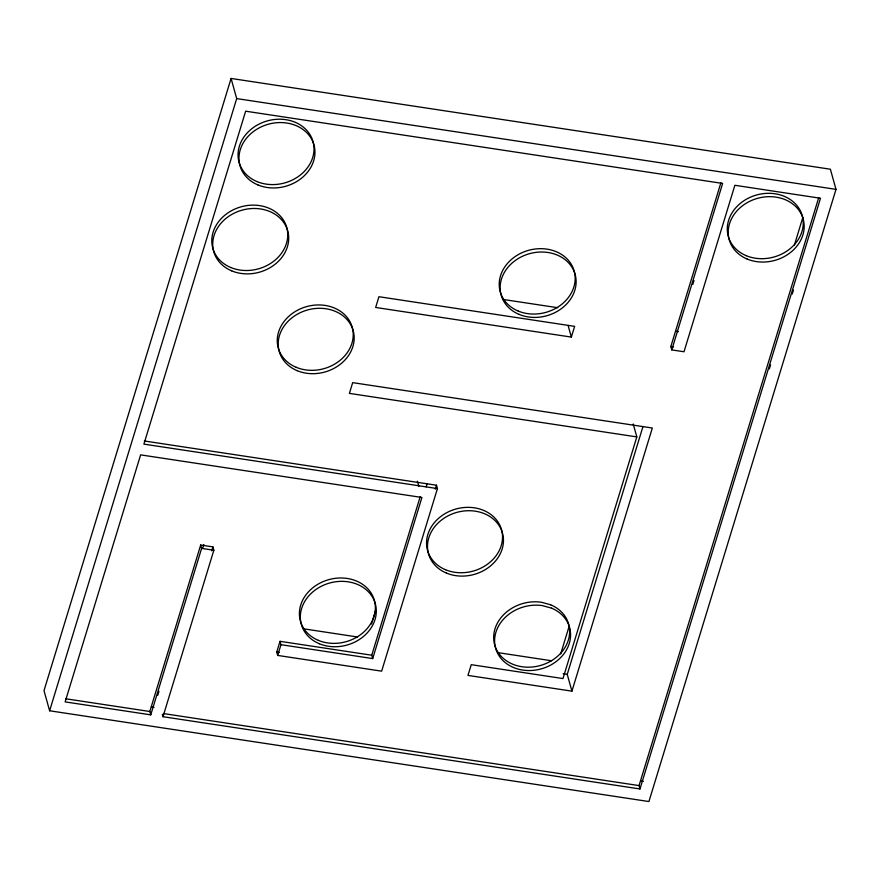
<?xml version="1.0" encoding="UTF-8"?>
<svg xmlns="http://www.w3.org/2000/svg" width="880" height="880" viewBox="0 0 880 880"><rect width="100%" height="100%" fill="white"/><g stroke="black" fill="none" stroke-linecap="round" stroke-linejoin="round"><path stroke-width="1.32" d="M231.077 78.452L44 690.635L49.621 710.776L648.923 801.548L836 189.365L830.379 169.224L231.077 78.452L236.698 98.593L49.621 710.776M372.702 658.581L371.756 655.215L280.027 641.322L280.973 644.688L372.702 658.581L421.927 497.475L140.624 454.872L65.142 701.888L150.755 714.857L149.809 711.502L200.684 545.028L212.916 546.876L213.851 550.242L162.987 716.705L639.98 788.964L820.49 198.253L734.877 185.284L684.002 351.758L671.77 349.91L670.835 346.555L720.907 182.699M150.755 714.857L201.619 548.383L200.684 545.028M157.762 695.255L158.961 691.317M202.62 548.449L203.819 544.511M211.717 550.814L212.916 546.876M144.331 440.979L436.502 485.232L437.437 488.587L381.645 671.165L277.684 655.424L276.749 652.069L280.027 641.322M277.684 655.424L280.973 644.688M371.481 624.019L375.474 610.929M371.756 655.215L420.189 496.738M426.195 486.838L426.998 484.209M435.303 489.17L436.502 485.232M571.351 337.095L574.629 326.359L378.939 296.714L375.661 307.461L571.351 337.095L568.106 325.479M560.692 653.895L569.129 626.318M636.823 436.909L562.98 678.568L471.251 664.675L467.962 675.411L571.923 691.152L652.333 428.021L352.682 382.635L349.404 393.382L636.823 436.909L633.215 423.995M571.923 691.152L567.237 674.366L642.851 426.943M671.77 349.91L722.645 183.436L245.652 111.188L143.902 444.125L437.437 488.587M692.802 284.427L694.001 280.489M794.409 245.058L802.824 217.492M639.98 788.964L639.045 785.598L818.752 197.527M769.351 368.907L770.561 364.969M792.242 294.03L793.441 290.081M236.698 98.593L836 189.365M503.349 299.486L557.711 307.714M675.664 331.199L678.381 331.617M670.835 346.555L673.552 346.962M201.619 548.383L213.851 550.242M497.585 652.586L551.54 660.759M303.677 628.826L357.632 636.999M563.189 673.75L567.237 674.366M276.749 652.069L279.444 652.476M151.36 706.893L154.077 707.3M640.585 780.989L643.302 781.407M65.56 698.742L149.809 711.502M163.405 713.559L639.045 785.598M417.384 481.206L418.825 486.376M162.36 714.472L162.987 716.705M550.66 604.802L541.497 602.272A38.401 32.208 -15.6 0 0 494.241 643.071A38.401 32.208 -15.6 0 0 553.432 659.461A38.401 32.208 -15.6 0 0 550.66 604.802M551.606 608.168L542.443 605.627A38.401 32.208 -15.6 0 0 495.176 646.426A38.401 32.208 -15.6 0 0 554.378 662.816A38.401 32.208 -15.6 0 0 551.606 608.168M231.704 270.864A38.401 32.208 -15.6 0 0 288.706 238.205A38.401 32.208 -15.6 0 0 231.726 214.467A38.401 32.208 -15.6 0 0 231.704 270.864M297.176 370.678A38.401 32.208 -15.6 0 0 354.178 338.03A38.401 32.208 -15.6 0 0 297.198 314.281A38.401 32.208 -15.6 0 0 297.176 370.678M446.468 573.089A38.401 32.208 -15.6 0 0 503.47 540.43A38.401 32.208 -15.6 0 0 446.501 516.692A38.401 32.208 -15.6 0 0 446.468 573.089M319.308 643.72A38.401 32.208 -15.6 0 0 376.31 611.072A38.401 32.208 -15.6 0 0 319.341 587.323A38.401 32.208 -15.6 0 0 319.308 643.72M257.961 184.943A38.401 32.208 -15.6 0 0 314.963 152.295A38.401 32.208 -15.6 0 0 257.983 128.546A38.401 32.208 -15.6 0 0 257.961 184.943M519.123 314.402A38.401 32.208 -15.6 0 0 576.125 281.743A38.401 32.208 -15.6 0 0 519.145 258.005A38.401 32.208 -15.6 0 0 519.123 314.402M747.186 259.05A38.401 32.208 -15.6 0 0 804.188 226.391A38.401 32.208 -15.6 0 0 747.208 202.653A38.401 32.208 -15.6 0 0 747.186 259.05M296.241 367.323A38.401 32.208 -15.6 0 0 353.243 334.664A38.401 32.208 -15.6 0 0 296.263 310.926A38.401 32.208 -15.6 0 0 296.241 367.323M257.026 181.588A38.401 32.208 -15.6 0 0 314.017 148.929A38.401 32.208 -15.6 0 0 257.048 125.191A38.401 32.208 -15.6 0 0 257.026 181.588M230.769 267.509A38.401 32.208 -15.6 0 0 287.76 234.85A38.401 32.208 -15.6 0 0 230.791 211.112A38.401 32.208 -15.6 0 0 230.769 267.509M445.533 569.734A38.401 32.208 -15.6 0 0 502.535 537.075A38.401 32.208 -15.6 0 0 445.555 513.337A38.401 32.208 -15.6 0 0 445.533 569.734M318.373 640.365A38.401 32.208 -15.6 0 0 375.375 607.717A38.401 32.208 -15.6 0 0 318.395 583.968A38.401 32.208 -15.6 0 0 318.373 640.365M518.188 311.047A38.401 32.208 -15.6 0 0 575.179 278.388A38.401 32.208 -15.6 0 0 518.21 254.65A38.401 32.208 -15.6 0 0 518.188 311.047M746.251 255.684A38.401 32.208 -15.6 0 0 803.242 223.036A38.401 32.208 -15.6 0 0 746.273 199.298A38.401 32.208 -15.6 0 0 746.251 255.684"/></g></svg>
